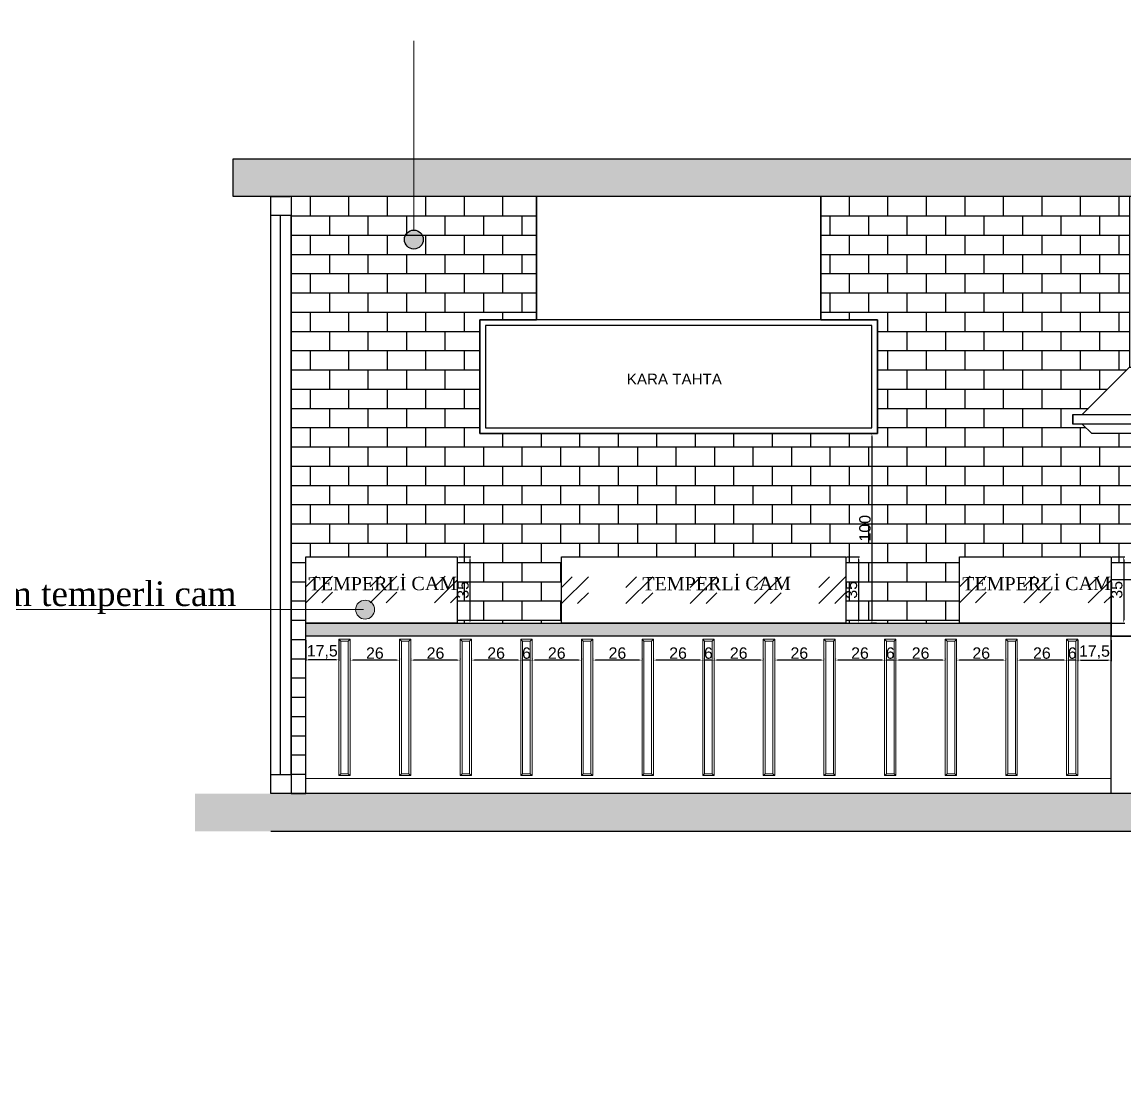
# Model space of a CAD drawing. Header units: millimetres. Extents: x 1287 to 21021, y -1522 to 4173.
# Drawn here: x 8877 to 9459, y 1368 to 1927 of the extents above; entities that cross this region are included whole.
import ezdxf

# ---------------------------------------------------------------- set-up
doc = ezdxf.new("R2010")
doc.units = ezdxf.units.MM
doc.linetypes.add('0', pattern=[0])
doc.layers.add('arredi_cucina', color=252, linetype='Continuous')
doc.layers.add('Yazı', color=7, linetype='Continuous')
for name, color, linetype, lineweight in [('BİLGİ', 2, 'Continuous', 20), ('LAMBRİ', 105, 'Continuous', 25), ('ÖLÇÜ', 40, 'Continuous', 5)]:
    doc.layers.add(name, color=color, linetype=linetype, lineweight=lineweight)
doc.layers.add('VİTRİFİYE', color=7, linetype='Continuous', lineweight=25, true_color=0x7893a5)
doc.styles.add('OLCU', font='arial.ttf')
doc.styles.get("Standard").update_dxf_attribs({"font": 'arial.ttf'})
doc.dimstyles.new('ISO-25', dxfattribs={"dimtxt": 2.5, "dimasz": 2.5, "dimexe": 1.25, "dimexo": 0.625, "dimtad": 1, "dimtxsty": 'Standard', "dimcen": 2.5, "dimadec": 0, "dimazin": 0, "dimtfac": 1, "dimtmove": 0, "dimatfit": 3, "dimfxl": 1, "dimarcsym": 0})

# ---------------------------------------------------------------- blocks, each defined once
blk = doc.blocks.new('kara tahta')
for points in [[(12253.14, 4187.71), (12463.14, 4187.71), (12463.14, 4247.71), (12253.14, 4247.71)], [(12256.14, 4190.71), (12460.14, 4190.71), (12460.14, 4244.71), (12256.14, 4244.71)]]:
    blk.add_lwpolyline(points, close=True)
at = {"insert": (12330.76, 4219.29), "char_height": 5.722, "attachment_point": 1}
blk.add_mtext_dynamic_manual_height_columns('KARA TAHTA', width=57.1237, gutter_width=12.5, heights=[0], dxfattribs=at)
blk = doc.blocks.new('davlumbaz')
at = {"layer": 'VİTRİFİYE', "color": 0, "linetype": '0'}
for p, q in [((12962.85, 4334.56), (12932.85, 4334.56)), ((12932.85, 4334.56), (12932.85, 4244.56)), ((12962.85, 4244.56), (12962.85, 4334.56)), ((12932.85, 4244.56), (12907.85, 4219.56)), ((12932.85, 4244.56), (12962.85, 4244.56)), ((12987.85, 4219.56), (12962.85, 4244.56)), ((12902.85, 4219.56), (12989.41, 4219.56)), ((12989.41, 4214.56), (12902.85, 4214.56)), ((12912.85, 4209.56), (12907.85, 4214.56)), ((12987.85, 4214.56), (12982.85, 4209.56)), ((12989.41, 4219.56), (12989.41, 4214.56)), ((12982.85, 4209.56), (12912.85, 4209.56))]:
    blk.add_line(p, q, dxfattribs=at)
at = {"layer": 'VİTRİFİYE'}
blk.add_lwpolyline([(12902.85, 4219.56), (12902.85, 4214.56)], dxfattribs=at)
blk = doc.blocks.new('A$C3C30A8A4')
at = {"layer": 'LAMBRİ', "lineweight": 5}
for p, q in [((1, 71), (0, 72)), ((5, 71), (6, 72)), ((1, 1), (0, 0)), ((5, 1), (6, 0))]:
    blk.add_line(p, q, dxfattribs=at)
for points in [[(0, 72), (6, 72), (6, 0), (0, 0)], [(1, 71), (5, 71), (5, 1), (1, 1)]]:
    blk.add_lwpolyline(points, close=True, dxfattribs=at)
blk = doc.blocks.new('*D234')
at = {"layer": 'Defpoints', "color": 0, "transparency": 16777216}
for p in [(9427.88, 1590.76), (9427.88, 1590.76), (9433.88, 1590.76)]:
    blk.add_point(p, dxfattribs=at)
at = {"layer": 'ÖLÇÜ', "color": 0, "lineweight": -2, "transparency": 16777216}
for p, q in [((9427.88, 1591.36), (9427.88, 1591.26)), ((9432.38, 1590.76), (9429.38, 1590.76)), ((9433.88, 1591.36), (9433.88, 1591.26))]:
    blk.add_line(p, q, dxfattribs=at)
at = {"layer": 'ÖLÇÜ', "color": 0, "transparency": 16777216}
for points in [[(9429.38, 1591.01), (9429.38, 1590.51), (9427.88, 1590.76)], [(9432.38, 1591.01), (9432.38, 1590.51), (9433.88, 1590.76)]]:
    blk.add_solid(points, dxfattribs=at)
at = {"layer": 'ÖLÇÜ', "color": 0, "lineweight": 0, "transparency": 16777216, "insert": (9430.88, 1594.43), "char_height": 6, "attachment_point": 5}
blk.add_mtext('6', dxfattribs=at)
blk = doc.blocks.new('*D235')
at = {"layer": 'Defpoints', "color": 0, "transparency": 16777216}
for p in [(9401.88, 1590.76), (9401.88, 1590.76), (9427.88, 1590.76)]:
    blk.add_point(p, dxfattribs=at)
at = {"layer": 'ÖLÇÜ', "color": 0, "lineweight": -2, "transparency": 16777216}
for p, q in [((9401.88, 1591.36), (9401.88, 1591.26)), ((9426.38, 1590.76), (9403.38, 1590.76)), ((9427.88, 1591.36), (9427.88, 1591.26))]:
    blk.add_line(p, q, dxfattribs=at)
at = {"layer": 'ÖLÇÜ', "color": 0, "transparency": 16777216}
for points in [[(9403.38, 1591.01), (9403.38, 1590.51), (9401.88, 1590.76)], [(9426.38, 1591.01), (9426.38, 1590.51), (9427.88, 1590.76)]]:
    blk.add_solid(points, dxfattribs=at)
at = {"layer": 'ÖLÇÜ', "color": 0, "lineweight": 0, "transparency": 16777216, "insert": (9414.88, 1594.43), "char_height": 6, "attachment_point": 5}
blk.add_mtext('26', dxfattribs=at)
blk = doc.blocks.new('*D236')
at = {"layer": 'Defpoints', "color": 0, "transparency": 16777216}
for p in [(9369.88, 1590.76), (9369.88, 1590.76), (9395.88, 1590.76)]:
    blk.add_point(p, dxfattribs=at)
at = {"layer": 'ÖLÇÜ', "color": 0, "lineweight": -2, "transparency": 16777216}
for p, q in [((9369.88, 1591.36), (9369.88, 1591.26)), ((9394.38, 1590.76), (9371.38, 1590.76)), ((9395.88, 1591.36), (9395.88, 1591.26))]:
    blk.add_line(p, q, dxfattribs=at)
at = {"layer": 'ÖLÇÜ', "color": 0, "transparency": 16777216}
for points in [[(9371.38, 1591.01), (9371.38, 1590.51), (9369.88, 1590.76)], [(9394.38, 1591.01), (9394.38, 1590.51), (9395.88, 1590.76)]]:
    blk.add_solid(points, dxfattribs=at)
at = {"layer": 'ÖLÇÜ', "color": 0, "lineweight": 0, "transparency": 16777216, "insert": (9382.88, 1594.43), "char_height": 6, "attachment_point": 5}
blk.add_mtext('26', dxfattribs=at)
blk = doc.blocks.new('*D237')
at = {"layer": 'Defpoints', "color": 0, "transparency": 16777216}
for p in [(9337.88, 1590.76), (9337.88, 1590.76), (9363.88, 1590.76)]:
    blk.add_point(p, dxfattribs=at)
at = {"layer": 'ÖLÇÜ', "color": 0, "lineweight": -2, "transparency": 16777216}
for p, q in [((9337.88, 1591.36), (9337.88, 1591.26)), ((9362.38, 1590.76), (9339.38, 1590.76)), ((9363.88, 1591.36), (9363.88, 1591.26))]:
    blk.add_line(p, q, dxfattribs=at)
at = {"layer": 'ÖLÇÜ', "color": 0, "transparency": 16777216}
for points in [[(9339.38, 1591.01), (9339.38, 1590.51), (9337.88, 1590.76)], [(9362.38, 1591.01), (9362.38, 1590.51), (9363.88, 1590.76)]]:
    blk.add_solid(points, dxfattribs=at)
at = {"layer": 'ÖLÇÜ', "color": 0, "lineweight": 0, "transparency": 16777216, "insert": (9350.88, 1594.43), "char_height": 6, "attachment_point": 5}
blk.add_mtext('26', dxfattribs=at)
blk = doc.blocks.new('*D238')
at = {"layer": 'Defpoints', "color": 0, "transparency": 16777216}
for p in [(9331.88, 1590.76), (9331.88, 1590.76), (9337.88, 1590.76)]:
    blk.add_point(p, dxfattribs=at)
at = {"layer": 'ÖLÇÜ', "color": 0, "lineweight": -2, "transparency": 16777216}
for p, q in [((9331.88, 1591.36), (9331.88, 1591.26)), ((9336.38, 1590.76), (9333.38, 1590.76)), ((9337.88, 1591.36), (9337.88, 1591.26))]:
    blk.add_line(p, q, dxfattribs=at)
at = {"layer": 'ÖLÇÜ', "color": 0, "transparency": 16777216}
for points in [[(9333.38, 1591.01), (9333.38, 1590.51), (9331.88, 1590.76)], [(9336.38, 1591.01), (9336.38, 1590.51), (9337.88, 1590.76)]]:
    blk.add_solid(points, dxfattribs=at)
at = {"layer": 'ÖLÇÜ', "color": 0, "lineweight": 0, "transparency": 16777216, "insert": (9334.88, 1594.43), "char_height": 6, "attachment_point": 5}
blk.add_mtext('6', dxfattribs=at)
blk = doc.blocks.new('*D239')
at = {"layer": 'Defpoints', "color": 0, "transparency": 16777216}
for p in [(9305.88, 1590.76), (9305.88, 1590.76), (9331.88, 1590.76)]:
    blk.add_point(p, dxfattribs=at)
at = {"layer": 'ÖLÇÜ', "color": 0, "lineweight": -2, "transparency": 16777216}
for p, q in [((9305.88, 1591.36), (9305.88, 1591.26)), ((9330.38, 1590.76), (9307.38, 1590.76)), ((9331.88, 1591.36), (9331.88, 1591.26))]:
    blk.add_line(p, q, dxfattribs=at)
at = {"layer": 'ÖLÇÜ', "color": 0, "transparency": 16777216}
for points in [[(9307.38, 1591.01), (9307.38, 1590.51), (9305.88, 1590.76)], [(9330.38, 1591.01), (9330.38, 1590.51), (9331.88, 1590.76)]]:
    blk.add_solid(points, dxfattribs=at)
at = {"layer": 'ÖLÇÜ', "color": 0, "lineweight": 0, "transparency": 16777216, "insert": (9318.88, 1594.43), "char_height": 6, "attachment_point": 5}
blk.add_mtext('26', dxfattribs=at)
blk = doc.blocks.new('*D240')
at = {"layer": 'Defpoints', "color": 0, "transparency": 16777216}
for p in [(9273.88, 1590.76), (9273.88, 1590.76), (9299.88, 1590.76)]:
    blk.add_point(p, dxfattribs=at)
at = {"layer": 'ÖLÇÜ', "color": 0, "lineweight": -2, "transparency": 16777216}
for p, q in [((9273.88, 1591.36), (9273.88, 1591.26)), ((9298.38, 1590.76), (9275.38, 1590.76)), ((9299.88, 1591.36), (9299.88, 1591.26))]:
    blk.add_line(p, q, dxfattribs=at)
at = {"layer": 'ÖLÇÜ', "color": 0, "transparency": 16777216}
for points in [[(9275.38, 1591.01), (9275.38, 1590.51), (9273.88, 1590.76)], [(9298.38, 1591.01), (9298.38, 1590.51), (9299.88, 1590.76)]]:
    blk.add_solid(points, dxfattribs=at)
at = {"layer": 'ÖLÇÜ', "color": 0, "lineweight": 0, "transparency": 16777216, "insert": (9286.88, 1594.43), "char_height": 6, "attachment_point": 5}
blk.add_mtext('26', dxfattribs=at)
blk = doc.blocks.new('*D241')
at = {"layer": 'Defpoints', "color": 0, "transparency": 16777216}
for p in [(9241.88, 1590.76), (9241.88, 1590.76), (9267.88, 1590.76)]:
    blk.add_point(p, dxfattribs=at)
at = {"layer": 'ÖLÇÜ', "color": 0, "lineweight": -2, "transparency": 16777216}
for p, q in [((9241.88, 1591.36), (9241.88, 1591.26)), ((9266.38, 1590.76), (9243.38, 1590.76)), ((9267.88, 1591.36), (9267.88, 1591.26))]:
    blk.add_line(p, q, dxfattribs=at)
at = {"layer": 'ÖLÇÜ', "color": 0, "transparency": 16777216}
for points in [[(9243.38, 1591.01), (9243.38, 1590.51), (9241.88, 1590.76)], [(9266.38, 1591.01), (9266.38, 1590.51), (9267.88, 1590.76)]]:
    blk.add_solid(points, dxfattribs=at)
at = {"layer": 'ÖLÇÜ', "color": 0, "lineweight": 0, "transparency": 16777216, "insert": (9254.88, 1594.43), "char_height": 6, "attachment_point": 5}
blk.add_mtext('26', dxfattribs=at)
blk = doc.blocks.new('*D242')
at = {"layer": 'Defpoints', "color": 0, "transparency": 16777216}
for p in [(9235.88, 1590.76), (9235.88, 1590.76), (9241.88, 1590.76)]:
    blk.add_point(p, dxfattribs=at)
at = {"layer": 'ÖLÇÜ', "color": 0, "lineweight": -2, "transparency": 16777216}
for p, q in [((9235.88, 1591.36), (9235.88, 1591.26)), ((9240.38, 1590.76), (9237.38, 1590.76)), ((9241.88, 1591.36), (9241.88, 1591.26))]:
    blk.add_line(p, q, dxfattribs=at)
at = {"layer": 'ÖLÇÜ', "color": 0, "transparency": 16777216}
for points in [[(9237.38, 1591.01), (9237.38, 1590.51), (9235.88, 1590.76)], [(9240.38, 1591.01), (9240.38, 1590.51), (9241.88, 1590.76)]]:
    blk.add_solid(points, dxfattribs=at)
at = {"layer": 'ÖLÇÜ', "color": 0, "lineweight": 0, "transparency": 16777216, "insert": (9238.88, 1594.43), "char_height": 6, "attachment_point": 5}
blk.add_mtext('6', dxfattribs=at)
blk = doc.blocks.new('*D243')
at = {"layer": 'Defpoints', "color": 0, "transparency": 16777216}
for p in [(9209.88, 1590.76), (9209.88, 1590.76), (9235.88, 1590.76)]:
    blk.add_point(p, dxfattribs=at)
at = {"layer": 'ÖLÇÜ', "color": 0, "lineweight": -2, "transparency": 16777216}
for p, q in [((9209.88, 1591.36), (9209.88, 1591.26)), ((9234.38, 1590.76), (9211.38, 1590.76)), ((9235.88, 1591.36), (9235.88, 1591.26))]:
    blk.add_line(p, q, dxfattribs=at)
at = {"layer": 'ÖLÇÜ', "color": 0, "transparency": 16777216}
for points in [[(9211.38, 1591.01), (9211.38, 1590.51), (9209.88, 1590.76)], [(9234.38, 1591.01), (9234.38, 1590.51), (9235.88, 1590.76)]]:
    blk.add_solid(points, dxfattribs=at)
at = {"layer": 'ÖLÇÜ', "color": 0, "lineweight": 0, "transparency": 16777216, "insert": (9222.88, 1594.43), "char_height": 6, "attachment_point": 5}
blk.add_mtext('26', dxfattribs=at)
blk = doc.blocks.new('*D244')
at = {"layer": 'Defpoints', "color": 0, "transparency": 16777216}
for p in [(9177.88, 1590.76), (9177.88, 1590.76), (9203.88, 1590.76)]:
    blk.add_point(p, dxfattribs=at)
at = {"layer": 'ÖLÇÜ', "color": 0, "lineweight": -2, "transparency": 16777216}
for p, q in [((9177.88, 1591.36), (9177.88, 1591.26)), ((9202.38, 1590.76), (9179.38, 1590.76)), ((9203.88, 1591.36), (9203.88, 1591.26))]:
    blk.add_line(p, q, dxfattribs=at)
at = {"layer": 'ÖLÇÜ', "color": 0, "transparency": 16777216}
for points in [[(9179.38, 1591.01), (9179.38, 1590.51), (9177.88, 1590.76)], [(9202.38, 1591.01), (9202.38, 1590.51), (9203.88, 1590.76)]]:
    blk.add_solid(points, dxfattribs=at)
at = {"layer": 'ÖLÇÜ', "color": 0, "lineweight": 0, "transparency": 16777216, "insert": (9190.88, 1594.43), "char_height": 6, "attachment_point": 5}
blk.add_mtext('26', dxfattribs=at)
blk = doc.blocks.new('*D245')
at = {"layer": 'Defpoints', "color": 0, "transparency": 16777216}
for p in [(9145.88, 1590.76), (9145.88, 1590.76), (9171.88, 1590.76)]:
    blk.add_point(p, dxfattribs=at)
at = {"layer": 'ÖLÇÜ', "color": 0, "lineweight": -2, "transparency": 16777216}
for p, q in [((9145.88, 1591.36), (9145.88, 1591.26)), ((9170.38, 1590.76), (9147.38, 1590.76)), ((9171.88, 1591.36), (9171.88, 1591.26))]:
    blk.add_line(p, q, dxfattribs=at)
at = {"layer": 'ÖLÇÜ', "color": 0, "transparency": 16777216}
for points in [[(9147.38, 1591.01), (9147.38, 1590.51), (9145.88, 1590.76)], [(9170.38, 1591.01), (9170.38, 1590.51), (9171.88, 1590.76)]]:
    blk.add_solid(points, dxfattribs=at)
at = {"layer": 'ÖLÇÜ', "color": 0, "lineweight": 0, "transparency": 16777216, "insert": (9158.88, 1594.43), "char_height": 6, "attachment_point": 5}
blk.add_mtext('26', dxfattribs=at)
blk = doc.blocks.new('*D246')
at = {"layer": 'Defpoints', "color": 0, "transparency": 16777216}
for p in [(9139.88, 1590.76), (9139.88, 1590.76), (9145.88, 1590.76)]:
    blk.add_point(p, dxfattribs=at)
at = {"layer": 'ÖLÇÜ', "color": 0, "lineweight": -2, "transparency": 16777216}
for p, q in [((9139.88, 1591.36), (9139.88, 1591.26)), ((9144.38, 1590.76), (9141.38, 1590.76)), ((9145.88, 1591.36), (9145.88, 1591.26))]:
    blk.add_line(p, q, dxfattribs=at)
at = {"layer": 'ÖLÇÜ', "color": 0, "transparency": 16777216}
for points in [[(9141.38, 1591.01), (9141.38, 1590.51), (9139.88, 1590.76)], [(9144.38, 1591.01), (9144.38, 1590.51), (9145.88, 1590.76)]]:
    blk.add_solid(points, dxfattribs=at)
at = {"layer": 'ÖLÇÜ', "color": 0, "lineweight": 0, "transparency": 16777216, "insert": (9142.88, 1594.43), "char_height": 6, "attachment_point": 5}
blk.add_mtext('6', dxfattribs=at)
blk = doc.blocks.new('*D247')
at = {"layer": 'Defpoints', "color": 0, "transparency": 16777216}
for p in [(9113.88, 1590.76), (9113.88, 1590.76), (9139.88, 1590.76)]:
    blk.add_point(p, dxfattribs=at)
at = {"layer": 'ÖLÇÜ', "color": 0, "lineweight": -2, "transparency": 16777216}
for p, q in [((9113.88, 1591.36), (9113.88, 1591.26)), ((9138.38, 1590.76), (9115.38, 1590.76)), ((9139.88, 1591.36), (9139.88, 1591.26))]:
    blk.add_line(p, q, dxfattribs=at)
at = {"layer": 'ÖLÇÜ', "color": 0, "transparency": 16777216}
for points in [[(9115.38, 1591.01), (9115.38, 1590.51), (9113.88, 1590.76)], [(9138.38, 1591.01), (9138.38, 1590.51), (9139.88, 1590.76)]]:
    blk.add_solid(points, dxfattribs=at)
at = {"layer": 'ÖLÇÜ', "color": 0, "lineweight": 0, "transparency": 16777216, "insert": (9126.88, 1594.43), "char_height": 6, "attachment_point": 5}
blk.add_mtext('26', dxfattribs=at)
blk = doc.blocks.new('*D248')
at = {"layer": 'Defpoints', "color": 0, "transparency": 16777216}
for p in [(9081.88, 1590.76), (9081.88, 1590.76), (9107.88, 1590.76)]:
    blk.add_point(p, dxfattribs=at)
at = {"layer": 'ÖLÇÜ', "color": 0, "lineweight": -2, "transparency": 16777216}
for p, q in [((9081.88, 1591.36), (9081.88, 1591.26)), ((9106.38, 1590.76), (9083.38, 1590.76)), ((9107.88, 1591.36), (9107.88, 1591.26))]:
    blk.add_line(p, q, dxfattribs=at)
at = {"layer": 'ÖLÇÜ', "color": 0, "transparency": 16777216}
for points in [[(9083.38, 1591.01), (9083.38, 1590.51), (9081.88, 1590.76)], [(9106.38, 1591.01), (9106.38, 1590.51), (9107.88, 1590.76)]]:
    blk.add_solid(points, dxfattribs=at)
at = {"layer": 'ÖLÇÜ', "color": 0, "lineweight": 0, "transparency": 16777216, "insert": (9094.88, 1594.43), "char_height": 6, "attachment_point": 5}
blk.add_mtext('26', dxfattribs=at)
blk = doc.blocks.new('*D249')
at = {"layer": 'Defpoints', "color": 0, "transparency": 16777216}
for p in [(9049.88, 1590.76), (9049.88, 1590.76), (9075.88, 1590.76)]:
    blk.add_point(p, dxfattribs=at)
at = {"layer": 'ÖLÇÜ', "color": 0, "lineweight": -2, "transparency": 16777216}
for p, q in [((9049.88, 1591.36), (9049.88, 1591.26)), ((9074.38, 1590.76), (9051.38, 1590.76)), ((9075.88, 1591.36), (9075.88, 1591.26))]:
    blk.add_line(p, q, dxfattribs=at)
at = {"layer": 'ÖLÇÜ', "color": 0, "transparency": 16777216}
for points in [[(9051.38, 1591.01), (9051.38, 1590.51), (9049.88, 1590.76)], [(9074.38, 1591.01), (9074.38, 1590.51), (9075.88, 1590.76)]]:
    blk.add_solid(points, dxfattribs=at)
at = {"layer": 'ÖLÇÜ', "color": 0, "lineweight": 0, "transparency": 16777216, "insert": (9062.88, 1594.43), "char_height": 6, "attachment_point": 5}
blk.add_mtext('26', dxfattribs=at)
blk = doc.blocks.new('*D250')
at = {"layer": 'Defpoints', "color": 0, "transparency": 16777216}
for p in [(9433.88, 1601.84), (9451.38, 1601.84), (9451.38, 1590.76)]:
    blk.add_point(p, dxfattribs=at)
at = {"layer": 'ÖLÇÜ', "color": 0, "lineweight": -2, "transparency": 16777216}
for p, q in [((9433.88, 1601.24), (9433.88, 1590.26)), ((9451.38, 1601.24), (9451.38, 1590.26)), ((9435.38, 1590.76), (9449.88, 1590.76))]:
    blk.add_line(p, q, dxfattribs=at)
at = {"layer": 'ÖLÇÜ', "color": 0, "transparency": 16777216}
for points in [[(9435.38, 1591.01), (9435.38, 1590.51), (9433.88, 1590.76)], [(9449.88, 1591.01), (9449.88, 1590.51), (9451.38, 1590.76)]]:
    blk.add_solid(points, dxfattribs=at)
at = {"layer": 'ÖLÇÜ', "color": 0, "lineweight": 0, "transparency": 16777216, "insert": (9442.63, 1595), "char_height": 6, "attachment_point": 5}
blk.add_mtext('17,5', dxfattribs=at)
blk = doc.blocks.new('*D251')
at = {"layer": 'Defpoints', "color": 0, "transparency": 16777216}
for p in [(9026.38, 1601.84), (9043.88, 1601.84), (9026.38, 1590.89)]:
    blk.add_point(p, dxfattribs=at)
at = {"layer": 'ÖLÇÜ', "color": 0, "lineweight": -2, "transparency": 16777216}
for p, q in [((9026.38, 1601.24), (9026.38, 1590.39)), ((9043.88, 1601.24), (9043.88, 1590.39)), ((9042.38, 1590.89), (9027.88, 1590.89))]:
    blk.add_line(p, q, dxfattribs=at)
at = {"layer": 'ÖLÇÜ', "color": 0, "transparency": 16777216}
for points in [[(9027.88, 1591.14), (9027.88, 1590.64), (9026.38, 1590.89)], [(9042.38, 1591.14), (9042.38, 1590.64), (9043.88, 1590.89)]]:
    blk.add_solid(points, dxfattribs=at)
at = {"layer": 'ÖLÇÜ', "color": 0, "lineweight": 0, "transparency": 16777216, "insert": (9035.13, 1595.13), "char_height": 6, "attachment_point": 5}
blk.add_mtext('17,5', dxfattribs=at)
blk = doc.blocks.new('*D288')
at = {"layer": 'Defpoints', "color": 0, "transparency": 16777216}
for p in [(9328.21, 1710.34), (9325.19, 1610.34), (9328.21, 1610.34)]:
    blk.add_point(p, dxfattribs=at)
at = {"layer": 'ÖLÇÜ', "color": 0, "lineweight": -2, "transparency": 16777216}
for p, q in [((9327.61, 1710.34), (9324.69, 1710.34)), ((9325.19, 1708.84), (9325.19, 1611.84)), ((9327.61, 1610.34), (9324.69, 1610.34))]:
    blk.add_line(p, q, dxfattribs=at)
at = {"layer": 'ÖLÇÜ', "color": 0, "transparency": 16777216}
for points in [[(9324.94, 1708.84), (9325.44, 1708.84), (9325.19, 1710.34)], [(9324.94, 1611.84), (9325.44, 1611.84), (9325.19, 1610.34)]]:
    blk.add_solid(points, dxfattribs=at)
at = {"layer": 'ÖLÇÜ', "color": 0, "lineweight": 0, "transparency": 16777216, "insert": (9321.53, 1660.34), "char_height": 6, "attachment_point": 5, "rotation": 90}
blk.add_mtext('100', dxfattribs=at)
blk = doc.blocks.new('*D289')
at = {"layer": 'Defpoints', "color": 0, "transparency": 16777216}
for p in [(9311.38, 1645.34), (9311.38, 1610.34), (9318.07, 1610.34)]:
    blk.add_point(p, dxfattribs=at)
at = {"layer": 'ÖLÇÜ', "color": 0, "lineweight": -2, "transparency": 16777216}
for p, q in [((9311.98, 1645.34), (9318.57, 1645.34)), ((9318.07, 1643.84), (9318.07, 1611.84)), ((9311.98, 1610.34), (9318.57, 1610.34))]:
    blk.add_line(p, q, dxfattribs=at)
at = {"layer": 'ÖLÇÜ', "color": 0, "transparency": 16777216}
for points in [[(9317.82, 1643.84), (9318.32, 1643.84), (9318.07, 1645.34)], [(9317.82, 1611.84), (9318.32, 1611.84), (9318.07, 1610.34)]]:
    blk.add_solid(points, dxfattribs=at)
at = {"layer": 'ÖLÇÜ', "color": 0, "lineweight": 0, "transparency": 16777216, "insert": (9314.41, 1627.84), "char_height": 6, "attachment_point": 5, "rotation": 90}
blk.add_mtext('35', dxfattribs=at)
blk = doc.blocks.new('*D290')
at = {"layer": 'Defpoints', "color": 0, "transparency": 16777216}
for p in [(9106.38, 1645.34), (9106.38, 1610.34), (9113.07, 1610.34)]:
    blk.add_point(p, dxfattribs=at)
at = {"layer": 'ÖLÇÜ', "color": 0, "lineweight": -2, "transparency": 16777216}
for p, q in [((9106.98, 1645.34), (9113.57, 1645.34)), ((9113.07, 1643.84), (9113.07, 1611.84)), ((9106.98, 1610.34), (9113.57, 1610.34))]:
    blk.add_line(p, q, dxfattribs=at)
at = {"layer": 'ÖLÇÜ', "color": 0, "transparency": 16777216}
for points in [[(9112.82, 1643.84), (9113.32, 1643.84), (9113.07, 1645.34)], [(9112.82, 1611.84), (9113.32, 1611.84), (9113.07, 1610.34)]]:
    blk.add_solid(points, dxfattribs=at)
at = {"layer": 'ÖLÇÜ', "color": 0, "lineweight": 0, "transparency": 16777216, "insert": (9109.41, 1627.84), "char_height": 6, "attachment_point": 5, "rotation": 90}
blk.add_mtext('35', dxfattribs=at)
blk = doc.blocks.new('*D291')
at = {"layer": 'Defpoints', "color": 0, "transparency": 16777216}
for p in [(9451.38, 1645.34), (9451.38, 1610.34), (9458.07, 1610.34)]:
    blk.add_point(p, dxfattribs=at)
at = {"layer": 'ÖLÇÜ', "color": 0, "lineweight": -2, "transparency": 16777216}
for p, q in [((9451.98, 1645.34), (9458.57, 1645.34)), ((9458.07, 1643.84), (9458.07, 1611.84)), ((9451.98, 1610.34), (9458.57, 1610.34))]:
    blk.add_line(p, q, dxfattribs=at)
at = {"layer": 'ÖLÇÜ', "color": 0, "transparency": 16777216}
for points in [[(9457.82, 1643.84), (9458.32, 1643.84), (9458.07, 1645.34)], [(9457.82, 1611.84), (9458.32, 1611.84), (9458.07, 1610.34)]]:
    blk.add_solid(points, dxfattribs=at)
at = {"layer": 'ÖLÇÜ', "color": 0, "lineweight": 0, "transparency": 16777216, "insert": (9454.41, 1627.84), "char_height": 6, "attachment_point": 5, "rotation": 90}
blk.add_mtext('35', dxfattribs=at)

msp = doc.modelspace()

# ---------------------------------------------------------------- hatches: boundary and pattern name
h = msp.add_hatch(color=256)
h.dxf.hatch_style = 1
h.paths.add_polyline_path([(10598.775, 584.53), (10598.775, 4059.675), (5942.638, 4059.675), (5942.638, 584.53)])
h.paths.add_polyline_path([(5962.638, 604.53), (5962.638, 4039.675), (10578.775, 4039.675), (10578.775, 604.53)], flags=16)
h.paths.add_polyline_path([(6519.893, 778.27), (6520.667, 3865.935), (6536.057, 3865.935), (6535.283, 778.27)], flags=0)
h.paths.add_polyline_path([(6015.638, 1487.424), (6015.635, 1502.885), (6468.358, 1502.885), (6468.358, 1487.495)], flags=0)
h.paths.add_polyline_path([(6080.278, 1558.408), (6080.278, 1881.292), (6183.601, 1881.292), (6183.601, 1558.408)], flags=0)
h.paths.add_polyline_path([(6071.667, 1891.8), (6037.227, 1891.8), (6054.447, 1921.935)], flags=0)
h.paths.add_polyline_path([(6015.635, 1969.703), (6015.638, 1985.164), (6468.358, 1985.093), (6468.358, 1969.703)], flags=0)
h.paths.add_polyline_path([(6015.521, 2302.178), (6015.523, 2317.639), (6468.243, 2317.568), (6468.243, 2302.178)], flags=0)
h.paths.add_polyline_path([(6015.556, 2537.898), (6015.558, 2553.359), (6468.278, 2553.288), (6468.278, 2537.898)], flags=0)
h.paths.add_polyline_path([(6015.591, 2763.088), (6015.594, 2778.549), (6468.313, 2778.478), (6468.313, 2763.088)], flags=0)
h.paths.add_polyline_path([(6015.635, 2988.278), (6015.638, 3003.739), (6468.358, 3003.668), (6468.358, 2988.278)], flags=0)
h.paths.add_polyline_path([(6015.635, 3269.753), (6015.638, 3285.214), (6468.358, 3285.143), (6468.358, 3269.753)], flags=0)
h.paths.add_polyline_path([(6015.635, 3569.858), (6015.638, 3585.319), (6468.358, 3585.248), (6468.358, 3569.858)], flags=0)
h.paths.add_polyline_path([(6011.198, 802.859), (6502.295, 802.859), (6502.295, 1366.204), (6011.198, 1366.204)], flags=8)
h.paths.add_polyline_path([(6032.866, 1386.231), (6154.175, 1386.231), (6154.175, 1444.648), (6032.866, 1444.648)], flags=8)
h.paths.add_polyline_path([(6083.249, 2022.59), (6419.744, 2022.59), (6419.744, 2188.638), (6083.249, 2188.638)], flags=8)
h.paths.add_polyline_path([(6032.989, 3510.142), (6274.583, 3510.142), (6274.583, 3568.56), (6032.989, 3568.56)], flags=8)
h.paths.add_polyline_path([(6192.211, 1890.769), (6318.904, 1890.769), (6318.904, 1916.599), (6192.211, 1916.599)], flags=8)
h.paths.add_polyline_path([(6096.728, 1889.902), (6173.401, 1889.902), (6173.401, 1915.733), (6096.728, 1915.733)], flags=8)
h.paths.add_polyline_path([(6219.686, 3657.173), (6505.428, 3657.173), (6505.428, 3704.638), (6219.686, 3704.638)], flags=8)
h = msp.add_hatch(color=256)
h.dxf.hatch_style = 1
h.paths.add_polyline_path([(8988.045, 1855.338), (8988.045, 1835.338), (9803.183, 1835.338), (9803.183, 1855.338)])
h = msp.add_hatch()
h.set_pattern_fill('AR-B816', color=256, scale=0.05)
h.set_pattern_definition([(0, (9018.7, 1835.338), (0, 10.16), []), (90, (9018.7, 1835.338), (-10.16, 10.16), [10.16, -10.16])])
h.paths.add_polyline_path([(9106.377, 1645.338), (9106.377, 1610.338), (9161.377, 1610.338), (9161.377, 1645.338), (9311.377, 1645.338), (9311.377, 1610.338), (9371.377, 1610.338), (9371.377, 1645.338), (9451.377, 1645.338), (9451.377, 1633.338), (9517.728, 1633.338), (9517.728, 1715.338), (9516.17, 1715.338), (9511.17, 1710.338), (9441.17, 1710.338), (9436.17, 1715.338), (9431.17, 1715.338), (9431.17, 1720.338), (9436.17, 1720.338), (9461.17, 1745.337), (9461.17, 1835.338), (9298.212, 1835.338), (9298.212, 1770.338), (9328.212, 1770.338), (9328.212, 1710.338), (9118.212, 1710.338), (9118.212, 1770.338), (9148.212, 1770.338), (9148.212, 1835.338), (9018.7, 1835.338), (9018.7, 1520.338), (9026.377, 1520.338), (9026.377, 1610.338), (9026.377, 1610.338), (9026.377, 1645.338)])
h = msp.add_hatch(color=256)
h.dxf.hatch_style = 1
h.paths.add_polyline_path([(9078.456, 1812.677, -1), (9088.456, 1812.677, -1)])
h = msp.add_hatch()
h.set_pattern_fill('GOST_GLASS', color=256, scale=4)
h.set_pattern_definition([(45, (9026.377, 1654.83), (33.941, -4e-15), [20, -28]), (45, (9034.863, 1654.83), (33.941, -4e-15), [8, -40]), (45, (9026.377, 1663.316), (33.941, -4e-15), [8, -40])])
h.paths.add_polyline_path([(9106.377, 1654.831), (9026.377, 1654.831), (9026.377, 1619.831), (9106.377, 1619.831)])
h = msp.add_hatch()
h.set_pattern_fill('GOST_GLASS', color=256, scale=4)
h.set_pattern_definition([(45, (9161.377, 1654.52), (33.941, -4e-15), [20, -28]), (45, (9169.863, 1654.52), (33.941, -4e-15), [8, -40]), (45, (9161.377, 1663.005), (33.941, -4e-15), [8, -40])])
h.paths.add_polyline_path([(9311.377, 1654.52), (9161.377, 1654.52), (9161.377, 1619.52), (9311.377, 1619.52)])
h = msp.add_hatch()
h.set_pattern_fill('GOST_GLASS', color=256, scale=4)
h.set_pattern_definition([(45, (9371.377, 1654.83), (33.941, -4e-15), [20, -28]), (45, (9379.863, 1654.83), (33.941, -4e-15), [8, -40]), (45, (9371.377, 1663.316), (33.941, -4e-15), [8, -40])])
h.paths.add_polyline_path([(9451.377, 1654.831), (9371.377, 1654.831), (9371.377, 1619.831), (9451.377, 1619.831)])
at = {"lineweight": 9}
h = msp.add_hatch(color=256, dxfattribs=at)
h.dxf.hatch_style = 1
h.paths.add_polyline_path([(9062.718, 1617.402, 1), (9052.718, 1617.402, 1)])
h = msp.add_hatch(color=9)
h.dxf.hatch_style = 1
h.paths.add_polyline_path([(9451.377, 1603.338), (9451.377, 1610.338), (9026.377, 1610.338), (9026.377, 1603.338)])
h = msp.add_hatch(color=256)
h.dxf.hatch_style = 1
h.paths.add_polyline_path([(9823.183, 1520.338), (9768.176, 1520.338), (8968.045, 1520.338), (8968.045, 1500.338), (9823.183, 1500.338)])

# ---------------------------------------------------------------- linework, layer by layer
at = {"color": 4}
for p, q in [((9008.045, 1530.338), (9008.045, 1825.338)), ((9018.7, 1530.338), (9018.7, 1825.338))]:
    msp.add_line(p, q, dxfattribs=at)
for p, q in [((9783.183, 1520.338), (9008.045, 1520.338)), ((9783.183, 1500.338), (9008.045, 1500.338))]:
    msp.add_line(p, q)
for points in [[(9803.183, 1835.338), (8988.045, 1835.338), (8988.045, 1855.338), (9803.183, 1855.338)], [(9518.411, 1520.338), (9451.377, 1520.338), (9451.377, 1603.338), (9518.411, 1603.338)]]:
    msp.add_lwpolyline(points, close=True)
for points in [[(9018.7, 1835.338), (9018.7, 1825.338), (9008.045, 1825.338), (9008.045, 1835.338), (9018.046, 1835.338)], [(9013.046, 1530.338), (9013.046, 1825.338)], [(9018.7, 1530.338), (9018.7, 1520.338), (9008.045, 1520.338), (9008.045, 1530.338), (9018.7, 1530.338)]]:
    msp.add_lwpolyline(points, dxfattribs=at)
for points in [[(9461.17, 1835.338), (9298.212, 1835.338), (9298.212, 1770.338), (9328.212, 1770.338), (9328.212, 1710.338), (9118.212, 1710.338), (9118.212, 1770.338), (9148.212, 1770.338), (9148.212, 1835.338), (9018.7, 1835.338), (9018.7, 1520.338), (9026.377, 1520.338)], [(9511.17, 1710.338), (9441.17, 1710.338), (9436.17, 1715.338), (9431.17, 1715.338), (9431.17, 1720.338), (9436.17, 1720.338), (9461.17, 1745.337)], [(9026.377, 1610.338), (9026.377, 1645.338), (9106.377, 1645.338), (9106.377, 1610.338), (9026.377, 1610.338)], [(9161.377, 1610.338), (9161.377, 1645.338), (9311.377, 1645.338), (9311.377, 1610.338), (9161.377, 1610.338)], [(9371.377, 1610.338), (9371.377, 1645.338), (9451.377, 1645.338), (9451.377, 1610.338), (9371.377, 1610.338)], [(9018.7, 1520.338), (9026.377, 1520.338), (9026.377, 1610.338), (9451.377, 1610.338), (9451.377, 1633.338), (9517.728, 1633.338)], [(9451.377, 1603.338), (9451.377, 1633.338), (9517.728, 1633.338), (9517.728, 1603.338), (9451.377, 1603.338)], [(9026.377, 1603.338), (9026.377, 1610.338), (9451.377, 1610.338), (9451.377, 1603.338), (9026.377, 1603.338)]]:
    msp.add_lwpolyline(points)
msp.add_circle((9083.456, 1812.677), 5)
at = {"lineweight": 9}
msp.add_circle((9057.718, 1617.402), 5, dxfattribs=at)
at = {"layer": 'arredi_cucina', "color": 0, "linetype": '0'}
for p, q in [((9298.212, 1835.338), (9148.212, 1835.338)), ((9148.212, 1835.338), (9148.212, 1770.338)), ((9298.212, 1770.338), (9298.212, 1835.338))]:
    msp.add_line(p, q, dxfattribs=at)
at = {"layer": 'BİLGİ', "color": 1, "ltscale": 2}
msp.add_lwpolyline([(8514.355, 1617.402), (9056.802, 1617.402)], dxfattribs=at)
at = {"layer": 'LAMBRİ'}
msp.add_line((9451.377, 1603.338), (9026.377, 1603.338), dxfattribs=at)
for points in [[(9026.377, 1520.338), (9026.377, 1603.338)], [(9451.377, 1528.338), (9451.377, 1603.338)]]:
    msp.add_lwpolyline(points, dxfattribs=at)
at = {"layer": 'LAMBRİ', "lineweight": 9}
msp.add_lwpolyline([(9026.377, 1528.338), (9451.377, 1528.338), (9451.377, 1520.338), (9026.377, 1520.338)], close=True, dxfattribs=at)
at = {"layer": 'Yazı', "color": 1, "lineweight": 0}
msp.add_lwpolyline([(9083.456, 1917.507), (9083.456, 1817.677), (9083.456, 1817.677)], dxfattribs=at)

# ---------------------------------------------------------------- block references
for name, p in [('davlumbaz', (-3471.677, -2499.224)), ('kara tahta', (-3134.924, -2477.371))]:
    msp.add_blockref(name, p)
at = {"layer": 'LAMBRİ'}
for p in [(9043.877, 1529.838), (9075.877, 1529.838), (9107.877, 1529.838), (9139.877, 1529.838), (9139.877, 1529.838), (9171.877, 1529.838), (9203.877, 1529.838), (9235.877, 1529.838), (9235.877, 1529.838), (9267.877, 1529.838), (9299.877, 1529.838), (9331.877, 1529.838), (9331.877, 1529.838), (9363.877, 1529.838), (9395.877, 1529.838), (9427.877, 1529.838)]:
    msp.add_blockref('A$C3C30A8A4', p, dxfattribs=at)

# ---------------------------------------------------------------- texts
at = {"layer": 'Yazı', "color": 1, "lineweight": 0, "char_height": 7, "attachment_point": 1, "rotation": 0.142342, "style": 'OLCU'}
for insert in [(9027.837, 1634.526), (9204.037, 1634.526), (9372.837, 1634.526)]:
    msp.add_mtext_dynamic_manual_height_columns('{\\fTimes New Roman|b0|i0|c0|p18;\\C244;\\c1973145;TEMPERLİ CAM}', width=712.94007, gutter_width=54.485, heights=[11.534], dxfattribs=dict(at, insert=insert))
at = {"layer": 'Yazı', "color": 1, "lineweight": 0, "insert": (8524.671, 1632.32), "char_height": 13, "attachment_point": 1}
msp.add_mtext_dynamic_manual_height_columns('{\\fTimes New Roman|b0|i0|c162|p18;35 cm yüksekliğinde 25cm derinliğinde 8mm temperli cam}', width=1202.50958, gutter_width=54.485, heights=[0], dxfattribs=at)

# ---------------------------------------------------------------- dimensions: what is measured, and where the dimension line sits
at = {"layer": 'ÖLÇÜ', "lineweight": 0}
dim = msp.add_linear_dim(base=(9325.193, 1610.338), p1=(9328.212, 1710.338), p2=(9328.212, 1610.338), angle=90, dimstyle='ISO-25', override={"dimtxt": 6, "dimasz": 1.5, "dimexe": 0.5, "dimexo": 0.6}, dxfattribs=at)
dim.commit()
dim.dimension.update_dxf_attribs({"geometry": '*D288', "text_midpoint": (9321.527, 1660.338)})
for p1, p2, picture, middle in [((9106.377, 1645.338), (9106.377, 1610.338), '*D290', (9109.409, 1627.838)), ((9311.377, 1645.338), (9311.377, 1610.338), '*D289', (9314.409, 1627.838)), ((9451.377, 1645.338), (9451.377, 1610.338), '*D291', (9454.409, 1627.838))]:
    dim = msp.add_aligned_dim(p1=p1, p2=p2, distance=6.697, dimstyle='ISO-25', override={"dimtxt": 6, "dimasz": 1.5, "dimexe": 0.5, "dimexo": 0.6}, dxfattribs=at)
    dim.commit()
    dim.dimension.update_dxf_attribs({"geometry": picture, "text_midpoint": middle})
for base, p1, p2, picture, middle in [((9026.377, 1590.889), (9043.877, 1601.838), (9026.377, 1601.838), '*D251', (9035.127, 1595.128)), ((9451.377, 1590.764), (9433.877, 1601.838), (9451.377, 1601.838), '*D250', (9442.627, 1595.003)), ((9049.877, 1590.764), (9075.877, 1590.764), (9049.877, 1590.764), '*D249', (9062.877, 1594.43)), ((9081.877, 1590.764), (9107.877, 1590.764), (9081.877, 1590.764), '*D248', (9094.877, 1594.43)), ((9113.877, 1590.764), (9139.877, 1590.764), (9113.877, 1590.764), '*D247', (9126.877, 1594.43)), ((9139.877, 1590.764), (9145.877, 1590.764), (9139.877, 1590.764), '*D246', (9142.877, 1594.43)), ((9145.877, 1590.764), (9171.877, 1590.764), (9145.877, 1590.764), '*D245', (9158.877, 1594.43)), ((9177.877, 1590.764), (9203.877, 1590.764), (9177.877, 1590.764), '*D244', (9190.877, 1594.43)), ((9209.877, 1590.764), (9235.877, 1590.764), (9209.877, 1590.764), '*D243', (9222.877, 1594.43)), ((9235.877, 1590.764), (9241.877, 1590.764), (9235.877, 1590.764), '*D242', (9238.877, 1594.43)), ((9241.877, 1590.764), (9267.877, 1590.764), (9241.877, 1590.764), '*D241', (9254.877, 1594.43)), ((9273.877, 1590.764), (9299.877, 1590.764), (9273.877, 1590.764), '*D240', (9286.877, 1594.43)), ((9305.877, 1590.764), (9331.877, 1590.764), (9305.877, 1590.764), '*D239', (9318.877, 1594.43)), ((9331.877, 1590.764), (9337.877, 1590.764), (9331.877, 1590.764), '*D238', (9334.877, 1594.43)), ((9337.877, 1590.764), (9363.877, 1590.764), (9337.877, 1590.764), '*D237', (9350.877, 1594.43)), ((9369.877, 1590.764), (9395.877, 1590.764), (9369.877, 1590.764), '*D236', (9382.877, 1594.43)), ((9401.877, 1590.764), (9427.877, 1590.764), (9401.877, 1590.764), '*D235', (9414.877, 1594.43)), ((9427.877, 1590.764), (9433.877, 1590.764), (9427.877, 1590.764), '*D234', (9430.877, 1594.43))]:
    dim = msp.add_linear_dim(base=base, p1=p1, p2=p2, dimstyle='ISO-25', override={"dimtxt": 6, "dimasz": 1.5, "dimexe": 0.5, "dimexo": 0.6}, dxfattribs=at)
    dim.commit()
    dim.dimension.update_dxf_attribs({"geometry": picture, "text_midpoint": middle})

doc.saveas('drawing.dxf')
